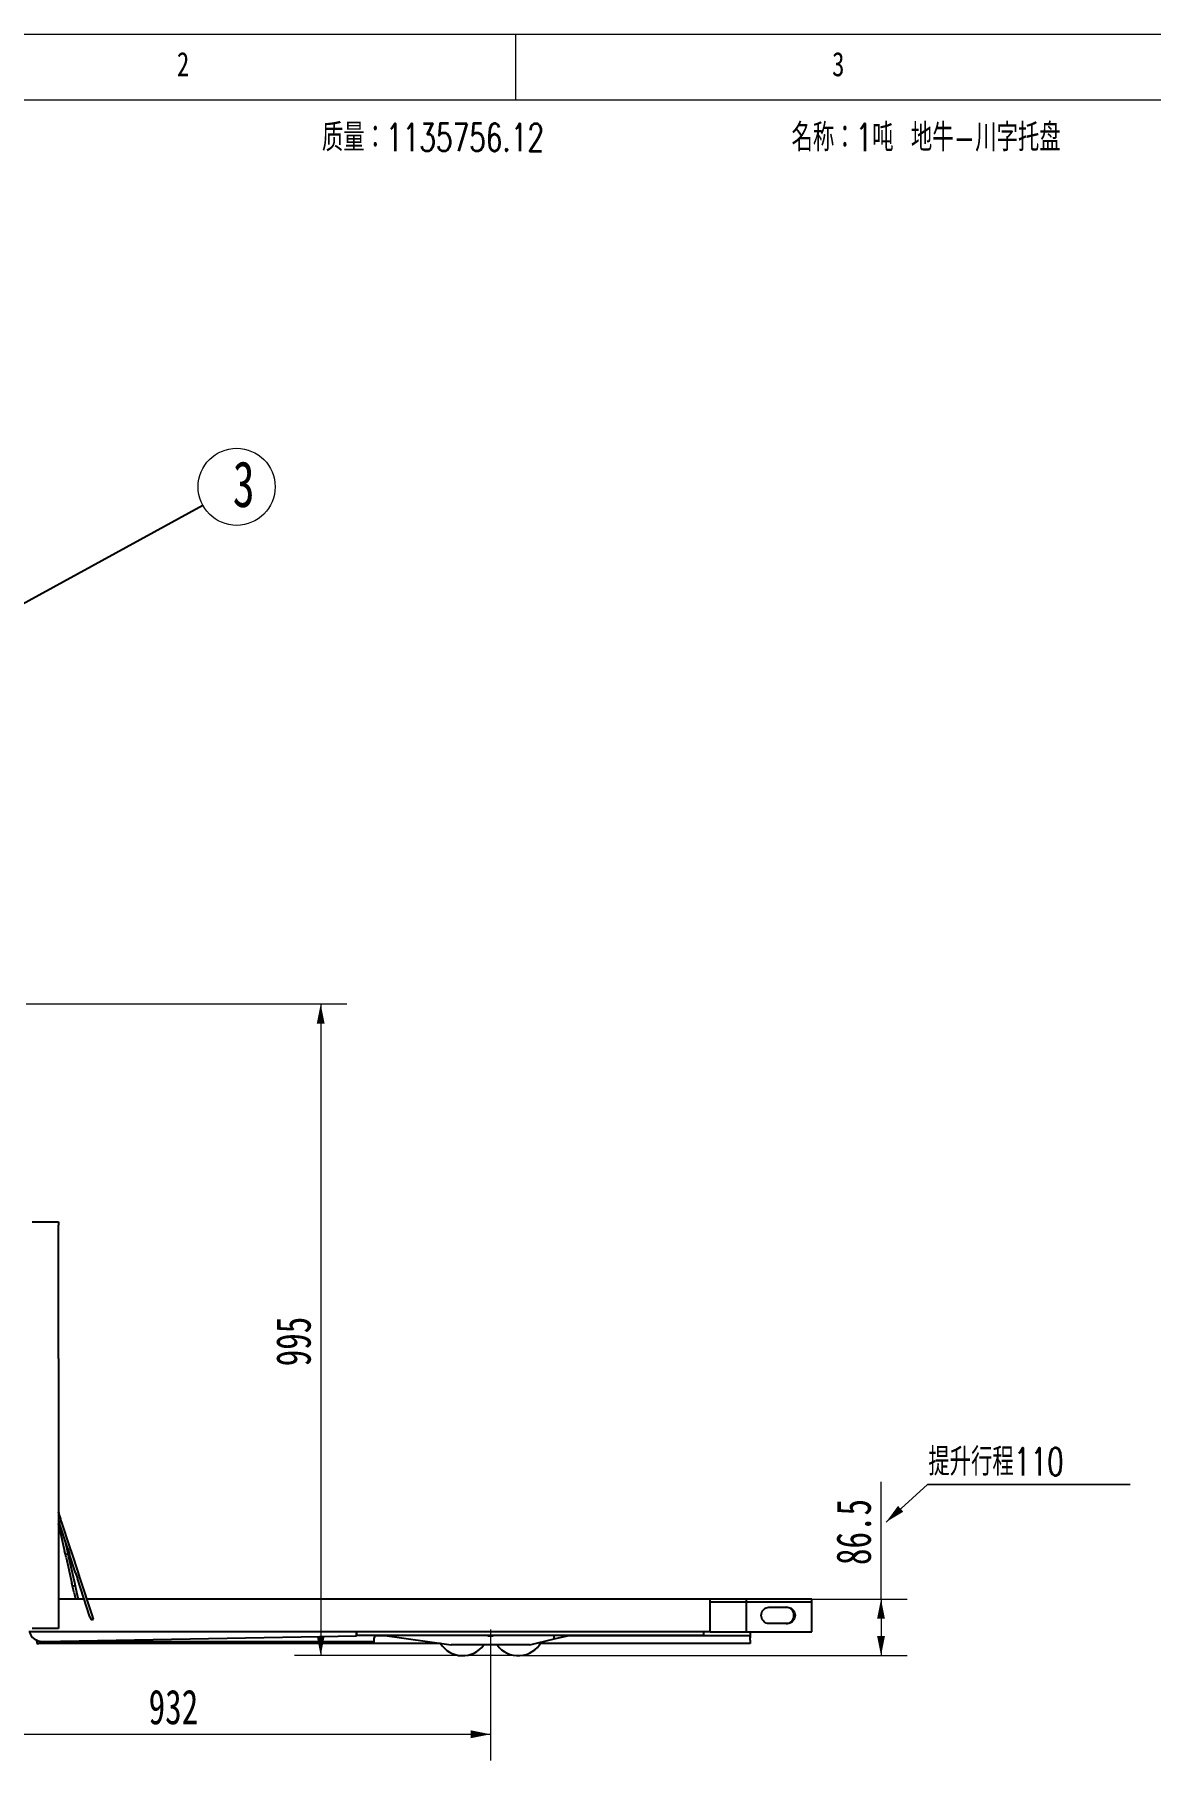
# Model space of a CAD drawing. Header units: millimetres. Extents: x -151 to 542, y -128 to 292.
# Drawn here: x 73.3 to 158.5, y 160.2 to 292 of the extents above; entities that cross this region are included whole.
import ezdxf

# ---------------------------------------------------------------- set-up
doc = ezdxf.new("R2010")
doc.units = ezdxf.units.MM
doc.styles.add('SLDTEXTSTYLE0', font='TXT', dxfattribs={"width": 0.7, "bigfont": 'bigfont'})
doc.styles.add('SLDTEXTSTYLE1', font='TXT', dxfattribs={"width": 0.75})
doc.styles.add('SLDTEXTSTYLE3', font='TXT', dxfattribs={"width": 0.7})
doc.dimstyles.new('SLDDIMSTYLE0', dxfattribs={"dimtxt": 2.857707, "dimasz": 1.5, "dimexe": 0, "dimexo": 0.0625, "dimgap": 0.714427, "dimtad": 1, "dimdec": 1, "dimlfac": 20, "dimrnd": 1e-09, "dimzin": 12, "dimdsep": 46, "dimtxsty": 'SLDTEXTSTYLE3', "dimsah": 1, "dimcen": 0.09, "dimadec": 0, "dimazin": 3, "dimtfac": 1, "dimtofl": 0, "dimtmove": 0, "dimatfit": 3, "dimfxl": 1, "dimfrac": 2, "dimtolj": 1, "dimtzin": 12, "dimarcsym": 0})
doc.dimstyles.new('SLDDIMSTYLE1', dxfattribs={"dimtxt": 2.857707, "dimasz": 1.5, "dimexe": 0, "dimexo": 0.0625, "dimgap": 0.714427, "dimtad": 1, "dimlfac": 20, "dimrnd": 1e-09, "dimzin": 12, "dimdsep": 46, "dimtxsty": 'SLDTEXTSTYLE3', "dimsah": 1, "dimcen": 0.09, "dimadec": 0, "dimazin": 3, "dimtfac": 1, "dimtofl": 0, "dimtmove": 0, "dimatfit": 3, "dimfxl": 1, "dimfrac": 2, "dimtolj": 1, "dimtzin": 12, "dimarcsym": 0})
doc.dimstyles.new('SLDDIMSTYLE2', dxfattribs={"dimtxt": 0.18, "dimasz": 0.6, "dimexe": 0, "dimexo": 0.0625, "dimgap": 0, "dimtad": 0, "dimtih": 1, "dimtoh": 1, "dimdec": 0, "dimrnd": 1e-09, "dimzin": 0, "dimdsep": 46, "dimtxsty": 'Standard', "dimblk1": 'DOT', "dimblk2": 'DOT', "dimsah": 1, "dimcen": 0.09, "dimadec": 0, "dimazin": 0, "dimtfac": 0.6, "dimtdec": 0, "dimtofl": 0, "dimtmove": 0, "dimatfit": 3, "dimldrblk": 'DOT', "dimfxl": 1, "dimfrac": 2, "dimtolj": 1, "dimtzin": 0, "dimarcsym": 0})

# ---------------------------------------------------------------- blocks, each defined once
blk = doc.blocks.new('SW_NOTE_10')
at = {"color": 0, "linetype": 'Continuous', "lineweight": 0}
for p, q in [((-0.07, -0.06), (15.41, -0.06)), ((15.41, -0.06), (-0.07, -0.06)), ((-0.07, -0.06), (15.41, -0.06)), ((15.41, -0.06), (-0.07, -0.06)), ((-0.07, -0.06), (15.41, -0.06)), ((15.41, -0.06), (-0.07, -0.06))]:
    blk.add_line(p, q, dxfattribs=at)
at = {"color": 0, "linetype": 'Continuous', "lineweight": 0, "insert": (0, 2.73), "char_height": 2.1167, "attachment_point": 1, "style": 'SLDTEXTSTYLE0'}
blk.add_mtext('\\M+192F1\\M+18FA1\\M+18D73\\M+192F6110', dxfattribs=at)
blk = doc.blocks.new('_D')
at = {"color": 7, "linetype": 'Continuous', "lineweight": 18}
for p, q in [((137.9, 172.57), (137.9, 181.51)), ((132.62, 172.57), (139.9, 172.57)), ((137.9, 172.57), (137.9, 168.25)), ((110.22, 168.25), (139.9, 168.25))]:
    blk.add_line(p, q, dxfattribs=at)
for points in [[(137.9, 172.57), (137.6, 171.07), (138.2, 171.07)], [(137.9, 168.25), (138.2, 169.75), (137.6, 169.75)]]:
    blk.add_solid(points, dxfattribs=at)
at = {"color": 7, "linetype": 'Continuous', "lineweight": 18, "insert": (134.48, 175.17), "char_height": 2.646, "attachment_point": 1, "rotation": 90, "style": 'SLDTEXTSTYLE3'}
blk.add_mtext('86.5', dxfattribs=at)
blk = doc.blocks.new('_D_1')
at = {"color": 7, "linetype": 'Continuous', "lineweight": 18}
for p, q in [((72.66, 218), (97.14, 218)), ((95.14, 218), (95.14, 168.25)), ((110.22, 168.25), (93.14, 168.25))]:
    blk.add_line(p, q, dxfattribs=at)
for points in [[(95.14, 218), (94.84, 216.5), (95.44, 216.5)], [(95.14, 168.25), (95.44, 169.75), (94.84, 169.75)]]:
    blk.add_solid(points, dxfattribs=at)
at = {"color": 7, "linetype": 'Continuous', "lineweight": 18, "insert": (91.73, 190.34), "char_height": 2.646, "attachment_point": 1, "rotation": 90, "style": 'SLDTEXTSTYLE3'}
blk.add_mtext('995', dxfattribs=at)
blk = doc.blocks.new('_D_2')
at = {"color": 7, "linetype": 'Continuous', "lineweight": 18}
for p, q in [((61.49, 174), (61.49, 160.25)), ((108.09, 170.25), (108.09, 160.25)), ((61.49, 162.25), (108.09, 162.25))]:
    blk.add_line(p, q, dxfattribs=at)
for points in [[(61.49, 162.25), (62.99, 161.95), (62.99, 162.55)], [(108.09, 162.25), (106.59, 162.55), (106.59, 161.95)]]:
    blk.add_solid(points, dxfattribs=at)
at = {"color": 7, "linetype": 'Continuous', "lineweight": 18, "insert": (82.01, 165.66), "char_height": 2.646, "attachment_point": 1, "style": 'SLDTEXTSTYLE3'}
blk.add_mtext('932', dxfattribs=at)
blk = doc.blocks.new('SW_NOTE_11')
at = {"color": 0, "linetype": 'Continuous', "lineweight": 0}
blk.add_circle((2.58, 1.41), 2.94, dxfattribs=at)
at = {"color": 0, "linetype": 'Continuous', "lineweight": 0, "insert": (3.12, 3.37), "char_height": 3.5, "attachment_point": 2, "style": 'SLDTEXTSTYLE3'}
blk.add_mtext('3', dxfattribs=at)
blk = doc.blocks.new('_DOT')
at = {"color": 0, "linetype": 'ByBlock', "lineweight": -2}
blk.add_line((-0.5, 0), (-1, 0), dxfattribs=at)
at = {"color": 0, "linetype": 'ByBlock', "const_width": 0.5}
blk.add_lwpolyline([(-0.25, 0, 1), (0.25, 0, 1)], format="xyb", close=True, dxfattribs=at)

msp = doc.modelspace()

# ---------------------------------------------------------------- linework, layer by layer
at = {"color": 7, "linetype": 'Continuous', "lineweight": 18}
for p, q in [((415, 292), (5, 292)), ((110, 292), (110, 287)), ((410, 287), (10, 287)), ((138.29045, 178.44973), (141.44022, 181.31793))]:
    msp.add_line(p, q, dxfattribs=at)
at = {"color": 7, "linetype": 'Continuous', "lineweight": 25}
for p, q in [((73.12476, 201.37323), (75.12476, 201.37323)), ((75.12476, 201.37323), (75.12476, 201.10437)), ((75.12476, 190.93186), (75.12476, 201.10437)), ((75.12476, 190.93186), (75.12476, 190.70072)), ((75.12476, 190.70072), (75.12476, 170.82323)), ((75.12476, 179.24811), (75.15036, 179.13442)), ((75.29557, 178.6908), (75.12476, 179.21263)), ((75.12476, 178.56973), (75.15215, 178.48602)), ((75.12476, 178.47706), (75.15215, 178.48602)), ((75.12476, 178.31923), (75.19882, 178.34347)), ((75.12476, 178.27457), (75.13829, 178.27761)), ((75.13829, 178.27761), (75.12863, 178.32049)), ((75.13829, 178.27761), (75.59963, 176.22891)), ((75.15215, 178.48602), (75.34223, 178.54824)), ((75.15215, 178.48602), (75.19882, 178.34347)), ((75.83082, 176.4127), (75.19882, 178.34347)), ((75.34223, 178.54824), (75.29557, 178.6908)), ((75.38889, 178.40569), (75.34223, 178.54824)), ((76.02089, 176.47492), (75.38889, 178.40569)), ((75.61429, 177.0742), (75.79474, 176.27285)), ((75.65455, 175.98502), (75.59963, 176.22891)), ((75.65455, 175.98502), (75.84966, 176.02896)), ((75.70947, 175.74113), (75.65455, 175.98502)), ((75.70947, 175.74113), (76.14884, 173.78999)), ((75.79474, 176.27285), (75.84966, 176.02896)), ((75.83082, 176.4127), (75.97177, 175.98209)), ((75.84966, 176.02896), (75.90458, 175.78507)), ((75.90458, 175.78507), (76.34395, 173.83392)), ((76.43239, 174.57488), (75.97177, 175.98209)), ((76.16184, 176.04431), (76.02089, 176.47492)), ((76.62247, 174.6371), (76.16184, 176.04431)), ((76.43239, 174.57488), (76.57334, 174.14428)), ((77.53199, 171.21561), (76.57334, 174.14428)), ((76.76342, 174.20649), (76.62247, 174.6371)), ((77.72206, 171.27783), (76.76342, 174.20649)), ((76.20376, 173.54609), (76.14884, 173.78999)), ((76.39887, 173.59003), (76.20376, 173.54609)), ((76.3136, 173.05831), (76.20376, 173.54609)), ((76.3136, 173.05831), (76.42283, 172.57323)), ((76.34395, 173.83392), (76.39887, 173.59003)), ((76.39887, 173.59003), (76.50871, 173.10224)), ((76.50871, 173.10224), (76.62784, 172.57323)), ((77.0876, 172.57323), (75.12476, 172.57323)), ((124.87476, 172.57323), (77.29804, 172.57323)), ((77.79983, 171.04023), (77.72206, 171.27783)), ((124.87476, 170.07323), (124.87476, 172.57323)), ((124.87476, 172.32323), (124.87476, 172.57323)), ((127.62476, 172.57323), (124.87476, 172.57323)), ((127.62476, 172.32323), (124.87476, 172.32323)), ((124.87476, 170.07323), (124.87476, 172.32323)), ((127.62476, 172.32323), (127.62476, 172.57323)), ((132.62476, 172.57323), (127.62476, 172.57323)), ((132.62476, 172.32323), (127.62476, 172.32323)), ((127.62476, 170.07323), (127.62476, 172.32323)), ((129.3476, 171.94823), (130.7521, 171.94823)), ((132.62476, 172.32323), (132.62476, 172.57323)), ((132.62476, 170.07323), (132.62476, 172.32323)), ((124.87476, 170.07323), (72.87476, 170.07323)), ((75.12476, 170.32323), (73.12476, 170.32323)), ((75.12476, 170.82323), (75.12476, 170.32323)), ((77.53199, 171.21561), (77.60976, 170.97802)), ((77.60976, 170.97802), (77.79983, 171.04023)), ((97.87476, 170.07323), (97.87476, 169.82323)), ((97.87476, 169.7596), (97.87476, 170.07323)), ((124.37476, 169.82323), (124.37476, 170.07323)), ((124.87476, 170.07323), (127.62476, 170.07323)), ((127.62476, 170.07323), (132.62476, 170.07323)), ((127.92476, 170.07323), (127.92476, 169.62323)), ((130.7521, 170.69823), (129.3476, 170.69823)), ((73.47476, 169.42323), (73.47476, 169.42432)), ((73.47476, 169.32323), (73.47476, 169.42323)), ((73.47476, 169.32323), (73.47476, 169.17323)), ((73.62476, 169.32323), (73.47476, 169.32323)), ((73.47476, 169.17323), (73.62476, 169.17323)), ((73.62476, 169.32323), (99.22476, 169.32323)), ((99.22476, 169.17323), (73.62476, 169.17323)), ((73.89221, 169.34099), (97.87476, 169.7596)), ((97.87476, 169.82323), (124.37476, 169.82323)), ((99.22476, 169.42323), (99.22476, 169.62323)), ((99.22476, 169.17323), (99.22476, 169.42323)), ((104.28073, 169.17323), (99.22476, 169.17323)), ((100.21559, 169.77323), (99.37476, 169.77323)), ((99.86726, 169.82323), (105.09226, 169.07323)), ((111.09226, 169.07323), (105.09226, 169.07323)), ((111.09226, 169.07323), (112.96578, 169.52476)), ((127.92476, 169.17323), (111.90378, 169.17323)), ((112.96578, 169.52476), (112.96578, 169.82323)), ((112.96578, 169.52476), (114.2042, 169.82323)), ((127.77476, 169.77323), (113.99674, 169.77323)), ((127.92476, 169.42323), (127.92476, 169.62323)), ((127.92476, 169.42323), (127.92476, 169.17323))]:
    msp.add_line(p, q, dxfattribs=at)
at = {"color": 7, "linetype": 'Continuous', "lineweight": 25, "flags": 128}
for points in [[(129.3476, 170.69823), (129.24598, 170.70772), (129.14745, 170.73592), (129.055, 170.78196), (128.97144, 170.84445), (128.89931, 170.92149), (128.8408, 171.01073), (128.79769, 171.10947), (128.77129, 171.2147), (128.7624, 171.32323), (128.77129, 171.43176), (128.79769, 171.53699), (128.8408, 171.63573), (128.89931, 171.72497), (128.97144, 171.80201), (129.055, 171.86449), (129.14745, 171.91054), (129.24598, 171.93873), (129.3476, 171.94823)], [(130.66432, 170.69823), (130.76594, 170.70772), (130.86447, 170.73592), (130.95692, 170.78196), (131.04048, 170.84445), (131.11261, 170.92149), (131.17112, 171.01073), (131.21423, 171.10947), (131.24063, 171.2147), (131.24952, 171.32323), (131.24063, 171.43176), (131.21423, 171.53699), (131.17112, 171.63573), (131.11261, 171.72497), (131.04048, 171.80201), (130.95692, 171.86449), (130.86447, 171.91054), (130.76594, 171.93873), (130.66432, 171.94823)], [(130.7521, 171.94823), (130.85372, 171.93873), (130.95225, 171.91054), (131.0447, 171.86449), (131.12826, 171.80201), (131.20039, 171.72497), (131.2589, 171.63573), (131.30201, 171.53699), (131.32841, 171.43176), (131.3373, 171.32323), (131.32841, 171.2147), (131.30201, 171.10947), (131.2589, 171.01073), (131.20039, 170.92149), (131.12826, 170.84445), (131.0447, 170.78196), (130.95225, 170.73592), (130.85372, 170.70772), (130.7521, 170.69823)]]:
    msp.add_lwpolyline(points, dxfattribs=at)
at = {"color": 7, "linetype": 'Continuous', "lineweight": 25}
for centre, radius, start, end in [((73.87476, 170.34084), 1, 195.5219423, 271), ((99.37476, 169.62323), 0.15, 90, 180), ((105.96726, 170.24823), 2, 211.8999069, 324.0201994), ((108.09226, 170.24823), 0.5125, 236.0236472, 303.9763528), ((108.09226, 170.24823), 0.5, 238.2116694, 301.7883306), ((110.21726, 170.24823), 2, 215.9798006, 331.2006766), ((127.77476, 169.62323), 0.15, 0, 90)]:
    msp.add_arc(centre, radius, start, end, dxfattribs=at)
at = {"color": 7, "linetype": 'Continuous', "lineweight": 18}
msp.add_solid([(138.29045, 178.44973), (139.60151, 179.23784), (139.19753, 179.68147)], dxfattribs=at)

# ---------------------------------------------------------------- block references
at = {"color": 7, "linetype": 'Continuous', "lineweight": 0}
for name, p in [('SW_NOTE_11', (86.14371, 256.06296)), ('SW_NOTE_10', (141.51463, 181.37729))]:
    msp.add_blockref(name, p, dxfattribs=at)

# ---------------------------------------------------------------- texts
at = {"color": 7, "linetype": 'Continuous', "lineweight": 0, "attachment_point": 1}
for s, insert, char_height, style in [('2', (84.16667, 290.66802), 1.85208, 'SLDTEXTSTYLE1'), ('3', (134.16667, 290.66802), 1.85208, 'SLDTEXTSTYLE1'), ('质\\M+197CA\\M+181461135756.12', (95.23098, 285.20346), 2.1166667, 'SLDTEXTSTYLE0'), ('\\M+196BC\\M+18FCC\\M+181461吨 \\M+1926E\\M+18B8D-\\M+190EC\\M+18E9A\\M+191EF盘', (131.07076, 285.20346), 2.1166667, 'SLDTEXTSTYLE0')]:
    msp.add_mtext(s, dxfattribs=dict(at, insert=insert, char_height=char_height, style=style))

# ---------------------------------------------------------------- dimensions: what is measured, and where the dimension line sits
at = {"color": 7, "linetype": 'Continuous', "lineweight": 18}
for base, p1, dimstyle, picture, middle in [((95.14105, 168.24823), (72.65726, 217.99823), 'SLDDIMSTYLE1', '_D_1', (95.14105, 193.12323)), ((137.89557, 168.24823), (132.62476, 172.57323), 'SLDDIMSTYLE0', '_D', (137.89557, 178.33777))]:
    dim = msp.add_linear_dim(base=base, p1=p1, p2=(110.21726, 168.24823), angle=90, dimstyle=dimstyle, dxfattribs=at)
    dim.commit()
    dim.dimension.update_dxf_attribs({"geometry": picture, "text_midpoint": middle, "dimtype": 160})
dim = msp.add_linear_dim(base=(108.09226, 162.24823), p1=(61.49226, 173.99823), p2=(108.09226, 170.24823), dimstyle='SLDDIMSTYLE1', dxfattribs=at)
dim.commit()
dim.dimension.update_dxf_attribs({"geometry": '_D_2', "text_midpoint": (84.79226, 162.24823), "dimtype": 160})

# ---------------------------------------------------------------- leaders
at = {"color": 7, "linetype": 'Continuous', "lineweight": 0}
msp.add_leader([(71.78862, 248.21579), (86.14371, 256.06296)], dimstyle='SLDDIMSTYLE2', dxfattribs=at)

doc.saveas('drawing.dxf')
